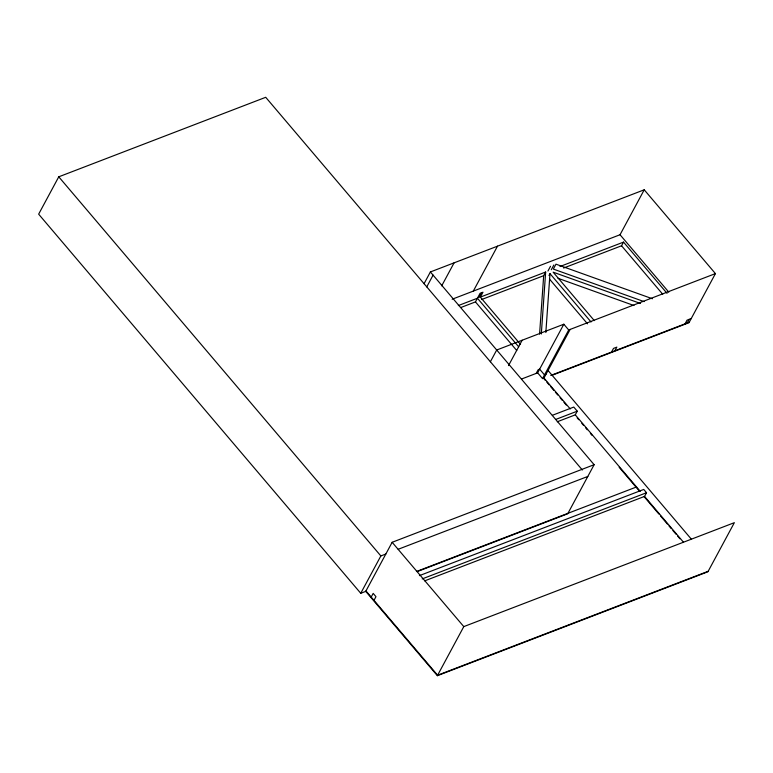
<?xml version="1.0" encoding="UTF-8"?>
<svg xmlns="http://www.w3.org/2000/svg" width="773" height="773" viewBox="0 0 773 773"><rect width="100%" height="100%" fill="white"/><g stroke="black" fill="none" stroke-linecap="round" stroke-linejoin="round"><path stroke-width="1.16" d="M539.573 334.11L543.68 275.69L545.661 272.019L480.342 297.112L520.5 344.381M541.303 334.013L545.661 272.019M545.835 332.554L549.99 273.652L591.036 321.964M582.359 470.013L265.719 97.301L58.758 176.814L38.65 214.16L360.749 593.287L365.726 591.374L392.153 542.288L594.137 464.699L430.387 271.951L644.228 189.8L715.431 273.603L689.004 322.689L551.613 375.465M424.068 283.691L430.387 271.951M426.764 286.87L433.083 275.13M441.702 285.836L454.089 262.849M473.308 291.102L497.503 246.162M460.863 307.509L475.453 301.905L480.062 293.334L482.98 292.213L480.342 297.112M478.96 297.537L481.521 292.774M360.749 593.287L380.857 555.942L385.833 554.028M490.382 361.754L496.71 350.014L563.826 324.225L568.706 329.974L542.53 378.586L537.65 372.847L563.826 324.225M371.204 597.056L373.185 593.384L375.978 596.669L373.997 600.341M547.951 271.033L550.511 266.27M551.284 269.748L553.845 264.984M548.994 275.488L549.99 273.652M508.508 365.6L522.162 340.236M536.191 373.398L538.172 369.726L539.631 369.165L544.511 374.915L545.96 374.354M452.157 299.228L620.033 234.741L644.228 189.8M570.165 329.414L543.728 378.499L545.284 380.326M563.614 268.038L621.55 245.775L623.531 242.104L667.031 293.305M557.285 421.758L575.276 414.85L577.247 411.178L573.769 407.071L552.405 415.285M611.52 352.082L613.501 348.41L616.825 347.125L614.854 350.807M437.363 675.699L463.79 626.613L734.35 522.674L707.923 571.759L437.363 675.699L365.726 591.374M594.137 464.699L567.711 513.784L417.343 571.547M685.052 323.839L687.033 320.157L691.236 318.544M687.178 323.017L689.149 319.346M636.285 487.434L636.537 486.961L416.473 571.508M424.725 580.852L644.556 496.401L646.537 492.73L643.745 489.444L419.41 575.634M458.35 305.557L477.424 298.233L518.702 346.816M560.019 266.501L623.531 242.104M481.743 299.489L543.68 275.69M568.706 329.974L715.431 273.603M521.601 379.002L537.65 372.847M542.53 378.586L543.989 378.026L570.242 408.927M550.743 375.436L689.255 322.215M555.893 419.381L577.247 411.178M398.182 549.284L587.818 476.439M422.193 578.909L646.537 492.73M708.174 571.286L437.615 675.225L365.977 590.91M652.422 298.755L555.971 264.173L553.333 269.072L644.102 301.615M640.508 303.48L553.13 272.154L594.302 320.611M557.961 278.27L633.986 305.528M620.033 234.741L668.79 292.126M621.55 245.775L662.722 294.233M549.555 279.15L587.509 323.819M548.047 370.489L691.12 538.897M575.276 414.85L640.276 491.357M644.556 496.401L683.351 542.066M546.84 382.162L549.178 384.906M550.734 386.742L553.845 390.394M555.4 392.23L557.729 394.974M560.067 397.718L562.396 400.472M563.952 402.298L566.29 405.042M577.18 417.864L578.726 419.691M581.837 423.353L583.393 425.189M585.731 427.933L587.287 429.759M590.398 433.421L591.954 435.257M619.173 467.298L639.397 491.106M644.073 496.604L658.867 514.016M660.422 515.852L667.428 524.094M668.983 525.93L671.322 528.684M672.877 530.51L675.998 534.182M677.554 536.008L679.892 538.762M475.453 301.905L516.722 350.488M392.153 542.288L463.79 626.613M58.758 176.814L380.857 555.942"/></g></svg>
